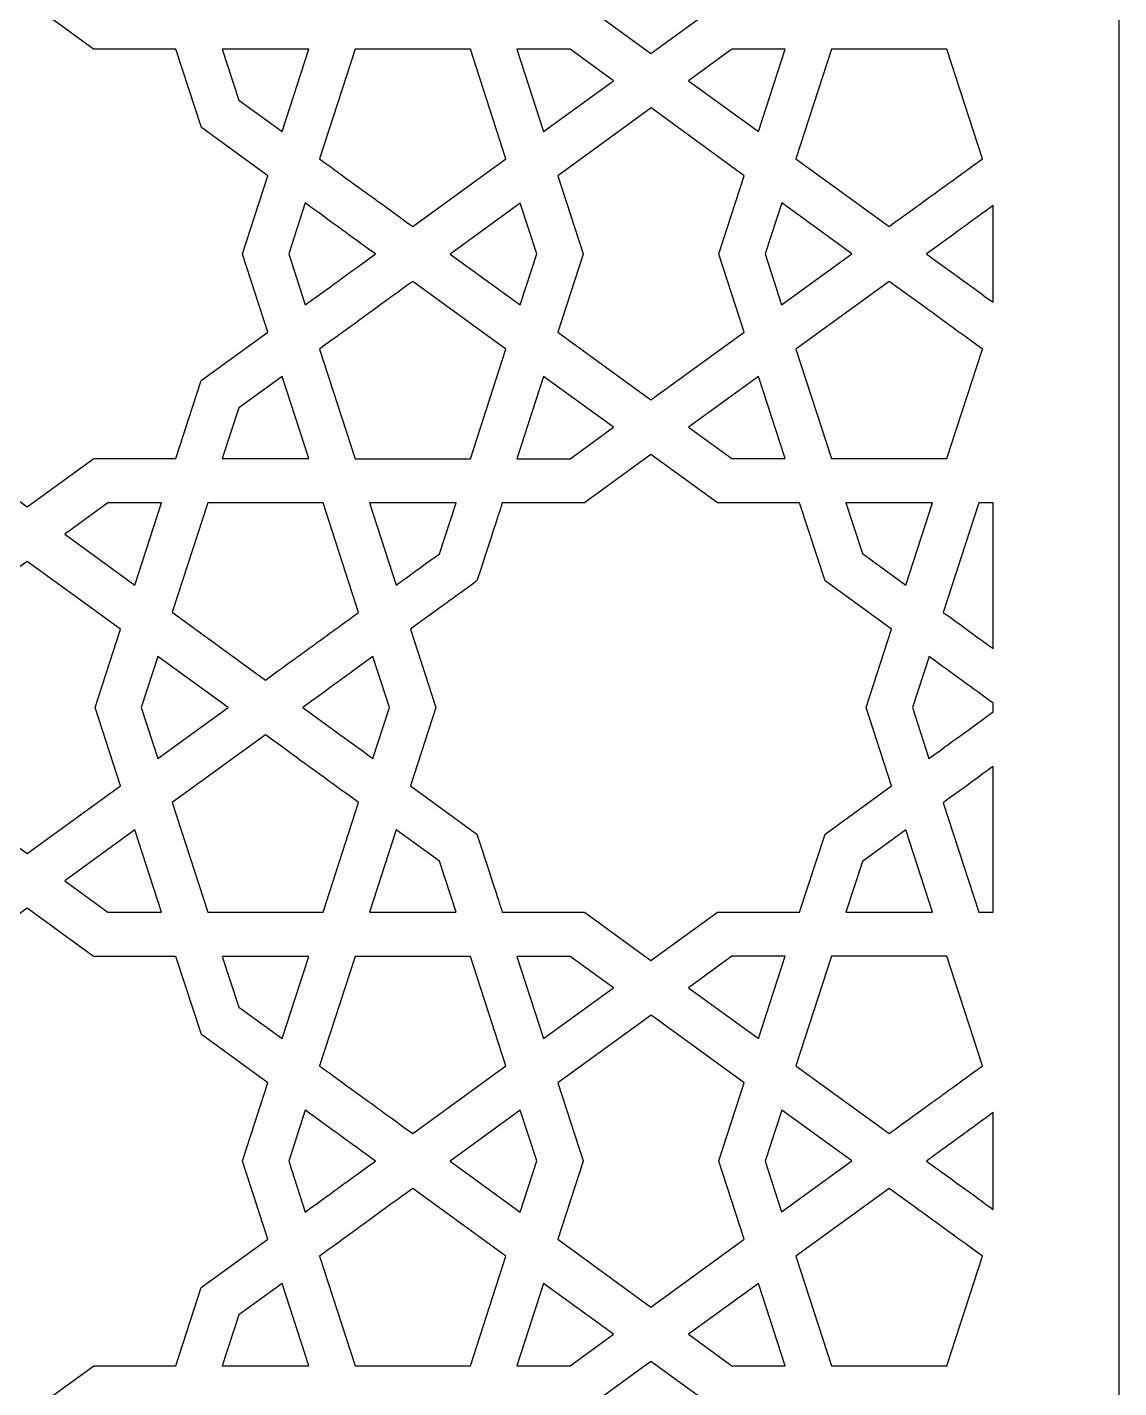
# Model space of a CAD drawing. Header units: millimetres. Extents: x -50 to 50, y -100 to 100.
# Drawn here: x 0.1 to 50.1, y -51.8 to 10.5 of the extents above; entities that cross this region are included whole.
import ezdxf

# ---------------------------------------------------------------- set-up
doc = ezdxf.new("R2010")
doc.units = ezdxf.units.MM
doc.header["$MEASUREMENT"] = 0
doc.layers.add('layer 1', color=7, linetype='Continuous')

msp = doc.modelspace()

# ---------------------------------------------------------------- linework, layer by layer
at = {"layer": 'layer 1', "color": 250}
for points, knots in [([(50.0821, 100.1536), (50.0821, 100.1536), (-49.9181, 100.1536), (-49.9181, 100.1536), (-49.9181, 100.1536), (-49.9181, 100.1536), (-49.9181, -99.8361), (-49.9181, -99.8361), (-49.9181, -99.8361), (-49.9181, -99.8361), (50.0821, -99.8361), (50.0821, -99.8361), (50.0821, -99.8361), (50.0821, -99.8361), (50.0821, 100.1536), (50.0821, 100.1536)], [0, 0, 0, 0, 0.2, 0.2, 0.2, 0.2, 0.4, 0.4, 0.4, 0.4, 0.6, 0.6, 0.6, 0.6, 1, 1, 1, 1]), ([(38.5092, 20.9077), (38.5092, 20.9077), (38.5085, 20.9049), (38.5085, 20.9049), (38.5085, 20.9049), (38.5085, 20.9049), (38.5092, 20.9021), (38.5092, 20.9021), (38.5092, 20.9021), (38.5092, 20.9021), (38.5085, 20.8993), (38.5085, 20.8993), (38.5085, 20.8993), (38.5085, 20.8993), (39.6706, 17.3214), (39.6706, 17.3214), (39.6706, 17.3214), (39.6706, 17.3214), (36.6286, 15.1105), (36.6286, 15.1105), (36.6286, 15.1105), (36.6286, 15.1105), (35.4623, 11.5355), (35.4623, 11.5355), (35.4623, 11.5355), (34.9899, 11.5355), (32.167, 11.5355), (31.6985, 11.5355), (31.6985, 11.5355), (31.6985, 11.5355), (28.6519, 9.3215), (28.6519, 9.3215), (28.6519, 9.3215), (28.6519, 9.3215), (25.6085, 11.5334), (25.6085, 11.5334), (25.6085, 11.5334), (25.1372, 11.5334), (22.316, 11.5334), (21.8447, 11.5334), (21.8447, 11.5334), (21.7075, 11.9542), (21.8853, 11.4071), (20.6837, 15.1056), (20.6837, 15.1056), (20.6837, 15.1056), (20.6763, 15.1112), (20.6763, 15.1112), (20.6763, 15.1112), (20.6763, 15.1112), (20.6756, 15.1127), (20.6756, 15.1127), (20.6756, 15.1127), (20.6756, 15.1127), (17.6343, 17.3232), (17.6343, 17.3232), (17.6343, 17.3232), (17.6343, 17.3232), (18.7988, 20.9014), (18.7988, 20.9014), (18.7988, 20.9014), (18.7988, 20.9014), (18.7971, 20.9067), (18.7971, 20.9067), (18.7971, 20.9067), (18.7971, 20.9067), (18.7988, 20.9123), (18.7988, 20.9123), (18.7988, 20.9123), (18.7988, 20.9123), (17.6354, 24.4898), (17.6354, 24.4898), (17.6354, 24.4898), (19.8148, 26.0735), (19.1424, 25.5856), (20.6823, 26.7014), (20.6823, 26.7014), (21.8489, 30.2945), (21.6521, 29.6884), (21.8437, 30.2754), (21.8437, 30.2754), (22.3157, 30.2754), (25.1386, 30.2754), (25.6071, 30.2754), (25.6071, 30.2754), (25.6071, 30.2754), (28.6533, 32.4894), (28.6533, 32.4894), (28.6533, 32.4894), (28.6533, 32.4894), (31.6971, 30.2775), (31.6971, 30.2775), (31.6971, 30.2775), (32.168, 30.2775), (34.9896, 30.2775), (35.4609, 30.2775), (35.4609, 30.2775), (35.4609, 30.2775), (36.63, 26.6982), (36.63, 26.6982), (36.63, 26.6982), (36.63, 26.6982), (39.6716, 24.4877), (39.6716, 24.4877), (39.6716, 24.4877), (39.6716, 24.4877), (38.5085, 20.9106), (38.5085, 20.9106), (38.5085, 20.9106), (38.5085, 20.9106), (38.5092, 20.9077), (38.5092, 20.9077)], [0, 0, 0, 0, 0.0344828, 0.0344828, 0.0344828, 0.0344828, 0.0689655, 0.0689655, 0.0689655, 0.0689655, 0.1034483, 0.1034483, 0.1034483, 0.1034483, 0.137931, 0.137931, 0.137931, 0.137931, 0.1724138, 0.1724138, 0.1724138, 0.1724138, 0.2068966, 0.2068966, 0.2068966, 0.2068966, 0.2413793, 0.2413793, 0.2413793, 0.2413793, 0.2758621, 0.2758621, 0.2758621, 0.2758621, 0.3103448, 0.3103448, 0.3103448, 0.3103448, 0.3448276, 0.3448276, 0.3448276, 0.3448276, 0.3793103, 0.3793103, 0.3793103, 0.3793103, 0.4137931, 0.4137931, 0.4137931, 0.4137931, 0.4482759, 0.4482759, 0.4482759, 0.4482759, 0.4827586, 0.4827586, 0.4827586, 0.4827586, 0.5172414, 0.5172414, 0.5172414, 0.5172414, 0.5517241, 0.5517241, 0.5517241, 0.5517241, 0.5862069, 0.5862069, 0.5862069, 0.5862069, 0.6206897, 0.6206897, 0.6206897, 0.6206897, 0.6551724, 0.6551724, 0.6551724, 0.6551724, 0.6896552, 0.6896552, 0.6896552, 0.6896552, 0.7241379, 0.7241379, 0.7241379, 0.7241379, 0.7586207, 0.7586207, 0.7586207, 0.7586207, 0.7931034, 0.7931034, 0.7931034, 0.7931034, 0.8275862, 0.8275862, 0.8275862, 0.8275862, 0.862069, 0.862069, 0.862069, 0.862069, 0.8965517, 0.8965517, 0.8965517, 0.8965517, 0.9310345, 0.9310345, 0.9310345, 0.9310345, 1, 1, 1, 1]), ([(3.127, -9.2297), (3.127, -9.2297), (0.0804, -11.4437), (0.0804, -11.4437), (0.0804, -11.4437), (0.0804, -11.4437), (-2.963, -9.2318), (-2.963, -9.2318), (-2.963, -9.2318), (-3.4339, -9.2318), (-6.2554, -9.2318), (-6.7268, -9.2318), (-6.7268, -9.2318), (-6.8619, -8.8177), (-6.6848, -9.3624), (-7.8874, -5.6596), (-7.8874, -5.6596), (-7.8874, -5.6596), (-7.8952, -5.654), (-7.8952, -5.654), (-7.8952, -5.654), (-7.8952, -5.654), (-7.8955, -5.6525), (-7.8955, -5.6525), (-7.8955, -5.6525), (-7.8955, -5.6525), (-10.9372, -3.4424), (-10.9372, -3.4424), (-10.9372, -3.4424), (-10.9372, -3.4424), (-9.7726, 0.1358), (-9.7726, 0.1358), (-9.7726, 0.1358), (-9.7726, 0.1358), (-9.7744, 0.1415), (-9.7744, 0.1415), (-9.7744, 0.1415), (-9.7744, 0.1415), (-9.7726, 0.1471), (-9.7726, 0.1471), (-9.7726, 0.1471), (-9.7726, 0.1471), (-10.9358, 3.7243), (-10.9358, 3.7243), (-10.9358, 3.7243), (-8.763, 5.3037), (-9.4312, 4.8186), (-7.8892, 5.9359), (-7.8892, 5.9359), (-6.7204, 9.5356), (-6.9169, 8.9302), (-6.7278, 9.5102), (-6.7278, 9.5102), (-6.2558, 9.5102), (-3.4329, 9.5102), (-2.9644, 9.5102), (-2.9644, 9.5102), (-2.9644, 9.5102), (0.0819, 11.7239), (0.0819, 11.7239), (0.0819, 11.7239), (0.0819, 11.7239), (3.1256, 9.512), (3.1256, 9.512), (3.1256, 9.512), (3.5966, 9.512), (6.4181, 9.512), (6.8894, 9.512), (6.8894, 9.512), (6.8894, 9.512), (8.0585, 5.9327), (8.0585, 5.9327), (8.0585, 5.9327), (8.0585, 5.9327), (11.1002, 3.7222), (11.1002, 3.7222), (11.1002, 3.7222), (11.1002, 3.7222), (9.9371, 0.145), (9.9371, 0.145), (9.9371, 0.145), (9.9371, 0.145), (9.9381, 0.1425), (9.9381, 0.1425), (9.9381, 0.1425), (9.9381, 0.1425), (9.9371, 0.1394), (9.9371, 0.1394), (9.9371, 0.1394), (9.9371, 0.1394), (9.9378, 0.1365), (9.9378, 0.1365), (9.9378, 0.1365), (9.9378, 0.1365), (9.9371, 0.1341), (9.9371, 0.1341), (9.9371, 0.1341), (9.9371, 0.1341), (11.0991, -3.4442), (11.0991, -3.4442), (11.0991, -3.4442), (11.0991, -3.4442), (8.0571, -5.655), (8.0571, -5.655), (8.0571, -5.655), (8.0571, -5.655), (6.8908, -9.2297), (6.8908, -9.2297), (6.8908, -9.2297), (6.4184, -9.2297), (3.5955, -9.2297), (3.127, -9.2297)], [0, 0, 0, 0, 0.0344828, 0.0344828, 0.0344828, 0.0344828, 0.0689655, 0.0689655, 0.0689655, 0.0689655, 0.1034483, 0.1034483, 0.1034483, 0.1034483, 0.137931, 0.137931, 0.137931, 0.137931, 0.1724138, 0.1724138, 0.1724138, 0.1724138, 0.2068966, 0.2068966, 0.2068966, 0.2068966, 0.2413793, 0.2413793, 0.2413793, 0.2413793, 0.2758621, 0.2758621, 0.2758621, 0.2758621, 0.3103448, 0.3103448, 0.3103448, 0.3103448, 0.3448276, 0.3448276, 0.3448276, 0.3448276, 0.3793103, 0.3793103, 0.3793103, 0.3793103, 0.4137931, 0.4137931, 0.4137931, 0.4137931, 0.4482759, 0.4482759, 0.4482759, 0.4482759, 0.4827586, 0.4827586, 0.4827586, 0.4827586, 0.5172414, 0.5172414, 0.5172414, 0.5172414, 0.5517241, 0.5517241, 0.5517241, 0.5517241, 0.5862069, 0.5862069, 0.5862069, 0.5862069, 0.6206897, 0.6206897, 0.6206897, 0.6206897, 0.6551724, 0.6551724, 0.6551724, 0.6551724, 0.6896552, 0.6896552, 0.6896552, 0.6896552, 0.7241379, 0.7241379, 0.7241379, 0.7241379, 0.7586207, 0.7586207, 0.7586207, 0.7586207, 0.7931034, 0.7931034, 0.7931034, 0.7931034, 0.8275862, 0.8275862, 0.8275862, 0.8275862, 0.862069, 0.862069, 0.862069, 0.862069, 0.8965517, 0.8965517, 0.8965517, 0.8965517, 0.9310345, 0.9310345, 0.9310345, 0.9310345, 1, 1, 1, 1]), ([(11.7563, 5.7429), (11.7563, 5.7429), (9.772, 7.185), (9.772, 7.185), (9.772, 7.185), (9.772, 7.185), (9.0121, 9.512), (9.0121, 9.512), (9.0121, 9.512), (9.0121, 9.512), (12.9805, 9.512), (12.9805, 9.512), (12.9805, 9.512), (12.9805, 9.512), (11.7563, 5.7429), (11.7563, 5.7429)], [0, 0, 0, 0, 0.2, 0.2, 0.2, 0.2, 0.4, 0.4, 0.4, 0.4, 0.6, 0.6, 0.6, 0.6, 1, 1, 1, 1]), ([(17.7433, 1.3935), (14.5468, 3.7141), (16.2338, 2.4889), (13.4726, 4.4955), (13.4726, 4.4955), (13.4726, 4.4955), (15.1021, 9.5123), (15.1021, 9.5123), (15.1021, 9.5123), (15.1021, 9.5123), (20.3824, 9.5123), (20.3824, 9.5123), (20.3824, 9.5123), (20.3824, 9.5123), (22.0116, 4.4955), (22.0116, 4.4955), (22.0116, 4.4955), (22.0116, 4.4955), (17.7433, 1.3935), (17.7433, 1.3935)], [0, 0, 0, 0, 0.1666667, 0.1666667, 0.1666667, 0.1666667, 0.3333333, 0.3333333, 0.3333333, 0.3333333, 0.5, 0.5, 0.5, 0.5, 0.6666667, 0.6666667, 0.6666667, 0.6666667, 1, 1, 1, 1]), ([(23.7278, 5.7429), (23.7278, 5.7429), (22.5037, 9.5123), (22.5037, 9.5123), (22.5037, 9.5123), (22.5037, 9.5123), (24.9534, 9.5123), (24.9534, 9.5123), (24.9534, 9.5123), (24.9534, 9.5123), (26.9339, 8.0726), (26.9339, 8.0726), (26.9339, 8.0726), (26.9339, 8.0726), (23.7278, 5.7429), (23.7278, 5.7429)], [0, 0, 0, 0, 0.2, 0.2, 0.2, 0.2, 0.4, 0.4, 0.4, 0.4, 0.6, 0.6, 0.6, 0.6, 1, 1, 1, 1]), ([(33.5792, 5.7446), (33.5792, 5.7446), (30.3735, 8.0747), (30.3735, 8.0747), (30.3735, 8.0747), (30.3735, 8.0747), (32.354, 9.5141), (32.354, 9.5141), (32.354, 9.5141), (32.6588, 9.5141), (34.4914, 9.5141), (34.8033, 9.5141), (34.8033, 9.5141), (34.8033, 9.5141), (33.5792, 5.7446), (33.5792, 5.7446)], [0, 0, 0, 0, 0.2, 0.2, 0.2, 0.2, 0.4, 0.4, 0.4, 0.4, 0.6, 0.6, 0.6, 0.6, 1, 1, 1, 1]), ([(35.2954, 4.4976), (35.2954, 4.4976), (36.9246, 9.5141), (36.9246, 9.5141), (36.9246, 9.5141), (36.9246, 9.5141), (42.2049, 9.5141), (42.2049, 9.5141), (42.2049, 9.5141), (42.2049, 9.5141), (43.8344, 4.4972), (43.8344, 4.4972), (43.8344, 4.4972), (41.3434, 2.6875), (42.5425, 3.5578), (39.5637, 1.3956), (39.5637, 1.3956), (39.5637, 1.3956), (35.2954, 4.4976), (35.2954, 4.4976)], [0, 0, 0, 0, 0.1666667, 0.1666667, 0.1666667, 0.1666667, 0.3333333, 0.3333333, 0.3333333, 0.3333333, 0.5, 0.5, 0.5, 0.5, 0.6666667, 0.6666667, 0.6666667, 0.6666667, 1, 1, 1, 1]), ([(31.7606, 0.1439), (31.7606, 0.1439), (31.7595, 0.1408), (31.7595, 0.1408), (31.7595, 0.1408), (31.7595, 0.1408), (31.7606, 0.1379), (31.7606, 0.1379), (31.7606, 0.1379), (31.7606, 0.1379), (31.7595, 0.1355), (31.7595, 0.1355), (31.7595, 0.1355), (31.7595, 0.1355), (32.9216, -3.4417), (32.9216, -3.4417), (32.9216, -3.4417), (32.9216, -3.4417), (28.6505, -6.5458), (28.6505, -6.5458), (28.6505, -6.5458), (28.6505, -6.5458), (24.3829, -3.4442), (24.3829, -3.4442), (24.3829, -3.4442), (24.3829, -3.4442), (25.5461, 0.1337), (25.5461, 0.1337), (25.5461, 0.1337), (25.5461, 0.1337), (25.5436, 0.1415), (25.5436, 0.1415), (25.5436, 0.1415), (25.5436, 0.1415), (25.5446, 0.1443), (25.5446, 0.1443), (25.5446, 0.1443), (25.5446, 0.1443), (24.384, 3.7222), (24.384, 3.7222), (24.384, 3.7222), (24.384, 3.7222), (28.6551, 6.8259), (28.6551, 6.8259), (28.6551, 6.8259), (28.6551, 6.8259), (32.9226, 3.7243), (32.9226, 3.7243), (32.9226, 3.7243), (32.9226, 3.7243), (31.7595, 0.1464), (31.7595, 0.1464), (31.7595, 0.1464), (31.7595, 0.1464), (31.7606, 0.1439), (31.7606, 0.1439)], [0, 0, 0, 0, 0.0666667, 0.0666667, 0.0666667, 0.0666667, 0.1333333, 0.1333333, 0.1333333, 0.1333333, 0.2, 0.2, 0.2, 0.2, 0.2666667, 0.2666667, 0.2666667, 0.2666667, 0.3333333, 0.3333333, 0.3333333, 0.3333333, 0.4, 0.4, 0.4, 0.4, 0.4666667, 0.4666667, 0.4666667, 0.4666667, 0.5333333, 0.5333333, 0.5333333, 0.5333333, 0.6, 0.6, 0.6, 0.6, 0.6666667, 0.6666667, 0.6666667, 0.6666667, 0.7333333, 0.7333333, 0.7333333, 0.7333333, 0.8, 0.8, 0.8, 0.8, 0.8666667, 0.8666667, 0.8666667, 0.8666667, 1, 1, 1, 1]), ([(12.8168, -2.1953), (12.8168, -2.1953), (12.0587, 0.1394), (12.0587, 0.1394), (12.0587, 0.1394), (12.0587, 0.1394), (12.8175, 2.474), (12.8175, 2.474), (12.8175, 2.474), (14.6547, 1.1388), (14.1333, 1.5173), (16.0313, 0.1397), (16.0313, 0.1397), (14.6491, -0.8636), (14.3598, -1.0738), (12.8168, -2.1953)], [0, 0, 0, 0, 0.2, 0.2, 0.2, 0.2, 0.4, 0.4, 0.4, 0.4, 0.6, 0.6, 0.6, 0.6, 1, 1, 1, 1]), ([(22.6663, 2.4737), (22.6663, 2.4737), (23.4241, 0.1411), (23.4241, 0.1411), (23.4241, 0.1411), (23.4241, 0.1411), (22.6649, -2.1957), (22.6649, -2.1957), (22.6649, -2.1957), (22.6649, -2.1957), (19.4532, 0.1387), (19.4532, 0.1387), (19.4532, 0.1387), (19.4532, 0.1387), (22.6663, 2.4737), (22.6663, 2.4737)], [0, 0, 0, 0, 0.2, 0.2, 0.2, 0.2, 0.4, 0.4, 0.4, 0.4, 0.6, 0.6, 0.6, 0.6, 1, 1, 1, 1]), ([(34.6393, -2.1936), (34.6393, -2.1936), (33.8811, 0.1408), (33.8811, 0.1408), (33.8811, 0.1408), (33.8811, 0.1408), (34.6403, 2.4762), (34.6403, 2.4762), (34.6403, 2.4762), (34.6403, 2.4762), (37.8527, 0.1415), (37.8527, 0.1415), (37.8527, 0.1415), (37.8527, 0.1415), (34.6393, -2.1936), (34.6393, -2.1936)], [0, 0, 0, 0, 0.2, 0.2, 0.2, 0.2, 0.4, 0.4, 0.4, 0.4, 0.6, 0.6, 0.6, 0.6, 1, 1, 1, 1]), ([(44.3223, -2.0733), (43.5578, -1.518), (43.7399, -1.6492), (41.2743, 0.1408), (41.2743, 0.1408), (43.6608, 1.8733), (42.5581, 1.0725), (44.3223, 2.3548), (44.3223, 2.3548), (44.3223, 2.3548), (44.3223, -2.0733), (44.3223, -2.0733)], [0, 0, 0, 0, 0.25, 0.25, 0.25, 0.25, 0.5, 0.5, 0.5, 0.5, 1, 1, 1, 1]), ([(15.1007, -9.2339), (15.1007, -9.2339), (13.4712, -4.2171), (13.4712, -4.2171), (13.4712, -4.2171), (15.917, -2.4402), (14.768, -3.2741), (17.7419, -1.1151), (17.7419, -1.1151), (17.7419, -1.1151), (22.0102, -4.2174), (22.0102, -4.2174), (22.0102, -4.2174), (22.0102, -4.2174), (20.381, -9.2339), (20.381, -9.2339), (20.381, -9.2339), (20.381, -9.2339), (15.1007, -9.2339), (15.1007, -9.2339)], [0, 0, 0, 0, 0.1666667, 0.1666667, 0.1666667, 0.1666667, 0.3333333, 0.3333333, 0.3333333, 0.3333333, 0.5, 0.5, 0.5, 0.5, 0.6666667, 0.6666667, 0.6666667, 0.6666667, 1, 1, 1, 1]), ([(36.9235, -9.2318), (36.9235, -9.2318), (35.294, -4.2153), (35.294, -4.2153), (35.294, -4.2153), (35.294, -4.2153), (39.5623, -1.1134), (39.5623, -1.1134), (39.5623, -1.1134), (42.1651, -3.0028), (41.2828, -2.3618), (43.833, -4.2153), (43.833, -4.2153), (43.833, -4.2153), (42.2035, -9.2318), (42.2035, -9.2318), (42.2035, -9.2318), (42.2035, -9.2318), (36.9235, -9.2318), (36.9235, -9.2318)], [0, 0, 0, 0, 0.1666667, 0.1666667, 0.1666667, 0.1666667, 0.3333333, 0.3333333, 0.3333333, 0.3333333, 0.5, 0.5, 0.5, 0.5, 0.6666667, 0.6666667, 0.6666667, 0.6666667, 1, 1, 1, 1]), ([(9.0128, -9.2297), (9.0128, -9.2297), (9.7709, -6.9067), (9.7709, -6.9067), (9.7709, -6.9067), (9.7709, -6.9067), (11.7553, -5.4645), (11.7553, -5.4645), (11.7553, -5.4645), (11.7553, -5.4645), (12.978, -9.2297), (12.978, -9.2297), (12.978, -9.2297), (12.978, -9.2297), (9.0128, -9.2297), (9.0128, -9.2297)], [0, 0, 0, 0, 0.2, 0.2, 0.2, 0.2, 0.4, 0.4, 0.4, 0.4, 0.6, 0.6, 0.6, 0.6, 1, 1, 1, 1]), ([(26.9325, -7.7946), (26.9325, -7.7946), (24.952, -9.2339), (24.952, -9.2339), (24.952, -9.2339), (24.952, -9.2339), (22.5023, -9.2339), (22.5023, -9.2339), (22.5023, -9.2339), (22.5023, -9.2339), (23.7264, -5.4645), (23.7264, -5.4645), (23.7264, -5.4645), (23.7264, -5.4645), (26.9325, -7.7946), (26.9325, -7.7946)], [0, 0, 0, 0, 0.2, 0.2, 0.2, 0.2, 0.4, 0.4, 0.4, 0.4, 0.6, 0.6, 0.6, 0.6, 1, 1, 1, 1]), ([(32.3526, -9.2318), (32.3526, -9.2318), (30.3721, -7.7925), (30.3721, -7.7925), (30.3721, -7.7925), (30.3721, -7.7925), (33.5777, -5.4624), (33.5777, -5.4624), (33.5777, -5.4624), (33.5777, -5.4624), (34.8019, -9.2318), (34.8019, -9.2318), (34.8019, -9.2318), (34.4904, -9.2318), (32.6588, -9.2318), (32.3526, -9.2318)], [0, 0, 0, 0, 0.2, 0.2, 0.2, 0.2, 0.4, 0.4, 0.4, 0.4, 0.6, 0.6, 0.6, 0.6, 1, 1, 1, 1]), ([(38.5092, -20.623), (38.5092, -20.623), (38.5085, -20.6258), (38.5085, -20.6258), (38.5085, -20.6258), (38.5085, -20.6258), (38.5092, -20.6287), (38.5092, -20.6287), (38.5092, -20.6287), (38.5092, -20.6287), (38.5085, -20.6311), (38.5085, -20.6311), (38.5085, -20.6311), (38.5085, -20.6311), (39.6706, -24.2094), (39.6706, -24.2094), (39.6706, -24.2094), (39.6706, -24.2094), (36.6286, -26.4202), (36.6286, -26.4202), (36.6286, -26.4202), (36.6286, -26.4202), (35.4623, -29.9949), (35.4623, -29.9949), (35.4623, -29.9949), (34.9899, -29.9949), (32.167, -29.9949), (31.6985, -29.9949), (31.6985, -29.9949), (31.6985, -29.9949), (28.6519, -32.209), (28.6519, -32.209), (28.6519, -32.209), (28.6519, -32.209), (25.6085, -29.997), (25.6085, -29.997), (25.6085, -29.997), (25.1372, -29.997), (22.316, -29.997), (21.8447, -29.997), (21.8447, -29.997), (21.7075, -29.5765), (21.8853, -30.1237), (20.6837, -26.4248), (20.6837, -26.4248), (20.6837, -26.4248), (20.6763, -26.4195), (20.6763, -26.4195), (20.6763, -26.4195), (20.6763, -26.4195), (20.6756, -26.4178), (20.6756, -26.4178), (20.6756, -26.4178), (20.6756, -26.4178), (17.6343, -24.2076), (17.6343, -24.2076), (17.6343, -24.2076), (17.6343, -24.2076), (18.7988, -20.6294), (18.7988, -20.6294), (18.7988, -20.6294), (18.7988, -20.6294), (18.7971, -20.6237), (18.7971, -20.6237), (18.7971, -20.6237), (18.7971, -20.6237), (18.7988, -20.6184), (18.7988, -20.6184), (18.7988, -20.6184), (18.7988, -20.6184), (17.6354, -17.0409), (17.6354, -17.0409), (17.6354, -17.0409), (19.8148, -15.4569), (19.1424, -15.9452), (20.6823, -14.8294), (20.6823, -14.8294), (21.8489, -11.236), (21.6521, -11.8424), (21.8437, -11.2554), (21.8437, -11.2554), (22.3157, -11.2554), (25.1386, -11.2554), (25.6071, -11.2554), (25.6071, -11.2554), (25.6071, -11.2554), (28.6533, -9.0413), (28.6533, -9.0413), (28.6533, -9.0413), (28.6533, -9.0413), (31.6971, -11.2532), (31.6971, -11.2532), (31.6971, -11.2532), (32.168, -11.2532), (34.9896, -11.2532), (35.4609, -11.2532), (35.4609, -11.2532), (35.4609, -11.2532), (36.63, -14.8325), (36.63, -14.8325), (36.63, -14.8325), (36.63, -14.8325), (39.6716, -17.043), (39.6716, -17.043), (39.6716, -17.043), (39.6716, -17.043), (38.5085, -20.6202), (38.5085, -20.6202), (38.5085, -20.6202), (38.5085, -20.6202), (38.5092, -20.623), (38.5092, -20.623)], [0, 0, 0, 0, 0.0344828, 0.0344828, 0.0344828, 0.0344828, 0.0689655, 0.0689655, 0.0689655, 0.0689655, 0.1034483, 0.1034483, 0.1034483, 0.1034483, 0.137931, 0.137931, 0.137931, 0.137931, 0.1724138, 0.1724138, 0.1724138, 0.1724138, 0.2068966, 0.2068966, 0.2068966, 0.2068966, 0.2413793, 0.2413793, 0.2413793, 0.2413793, 0.2758621, 0.2758621, 0.2758621, 0.2758621, 0.3103448, 0.3103448, 0.3103448, 0.3103448, 0.3448276, 0.3448276, 0.3448276, 0.3448276, 0.3793103, 0.3793103, 0.3793103, 0.3793103, 0.4137931, 0.4137931, 0.4137931, 0.4137931, 0.4482759, 0.4482759, 0.4482759, 0.4482759, 0.4827586, 0.4827586, 0.4827586, 0.4827586, 0.5172414, 0.5172414, 0.5172414, 0.5172414, 0.5517241, 0.5517241, 0.5517241, 0.5517241, 0.5862069, 0.5862069, 0.5862069, 0.5862069, 0.6206897, 0.6206897, 0.6206897, 0.6206897, 0.6551724, 0.6551724, 0.6551724, 0.6551724, 0.6896552, 0.6896552, 0.6896552, 0.6896552, 0.7241379, 0.7241379, 0.7241379, 0.7241379, 0.7586207, 0.7586207, 0.7586207, 0.7586207, 0.7931034, 0.7931034, 0.7931034, 0.7931034, 0.8275862, 0.8275862, 0.8275862, 0.8275862, 0.862069, 0.862069, 0.862069, 0.862069, 0.8965517, 0.8965517, 0.8965517, 0.8965517, 0.9310345, 0.9310345, 0.9310345, 0.9310345, 1, 1, 1, 1]), ([(6.2318, -11.2511), (6.2318, -11.2511), (5.0077, -15.0206), (5.0077, -15.0206), (5.0077, -15.0206), (5.0077, -15.0206), (1.802, -12.6905), (1.802, -12.6905), (1.802, -12.6905), (1.802, -12.6905), (3.7825, -11.2511), (3.7825, -11.2511), (3.7825, -11.2511), (4.0873, -11.2511), (5.92, -11.2511), (6.2318, -11.2511)], [0, 0, 0, 0, 0.2, 0.2, 0.2, 0.2, 0.4, 0.4, 0.4, 0.4, 0.6, 0.6, 0.6, 0.6, 1, 1, 1, 1]), ([(10.9922, -19.37), (10.9922, -19.37), (6.724, -16.2676), (6.724, -16.2676), (6.724, -16.2676), (6.724, -16.2676), (8.3531, -11.2511), (8.3531, -11.2511), (8.3531, -11.2511), (8.3531, -11.2511), (13.6335, -11.2511), (13.6335, -11.2511), (13.6335, -11.2511), (13.6335, -11.2511), (15.2629, -16.268), (15.2629, -16.268), (15.2629, -16.268), (12.772, -18.0777), (13.9711, -17.2074), (10.9922, -19.37)], [0, 0, 0, 0, 0.1666667, 0.1666667, 0.1666667, 0.1666667, 0.3333333, 0.3333333, 0.3333333, 0.3333333, 0.5, 0.5, 0.5, 0.5, 0.6666667, 0.6666667, 0.6666667, 0.6666667, 1, 1, 1, 1]), ([(15.7565, -11.2554), (15.7565, -11.2554), (19.7231, -11.2554), (19.7231, -11.2554), (19.7231, -11.2554), (19.7231, -11.2554), (18.9636, -13.5837), (18.9636, -13.5837), (18.9636, -13.5837), (18.2234, -14.1217), (18.65, -13.8123), (16.9799, -15.0223), (16.9799, -15.0223), (16.9799, -15.0223), (15.7565, -11.2554), (15.7565, -11.2554)], [0, 0, 0, 0, 0.2, 0.2, 0.2, 0.2, 0.4, 0.4, 0.4, 0.4, 0.6, 0.6, 0.6, 0.6, 1, 1, 1, 1]), ([(38.3434, -13.5802), (38.3434, -13.5802), (37.5835, -11.2532), (37.5835, -11.2532), (37.5835, -11.2532), (37.5835, -11.2532), (41.5519, -11.2532), (41.5519, -11.2532), (41.5519, -11.2532), (41.5519, -11.2532), (40.3278, -15.0227), (40.3278, -15.0227), (40.3278, -15.0227), (40.3278, -15.0227), (38.3434, -13.5802), (38.3434, -13.5802)], [0, 0, 0, 0, 0.2, 0.2, 0.2, 0.2, 0.4, 0.4, 0.4, 0.4, 0.6, 0.6, 0.6, 0.6, 1, 1, 1, 1]), ([(44.3223, -17.9253), (43.7579, -17.5154), (43.8065, -17.5503), (42.0441, -16.2697), (42.0441, -16.2697), (42.0441, -16.2697), (43.6735, -11.2532), (43.6735, -11.2532), (43.6735, -11.2532), (43.6735, -11.2532), (44.3223, -11.2532), (44.3223, -11.2532), (44.3223, -11.2532), (44.3223, -11.2532), (44.3223, -17.9253), (44.3223, -17.9253)], [0, 0, 0, 0, 0.2, 0.2, 0.2, 0.2, 0.4, 0.4, 0.4, 0.4, 0.6, 0.6, 0.6, 0.6, 1, 1, 1, 1]), ([(-4.1885, -24.2094), (-4.1885, -24.2094), (-3.0254, -20.6315), (-3.0254, -20.6315), (-3.0254, -20.6315), (-3.0254, -20.6315), (-3.0279, -20.6241), (-3.0279, -20.6241), (-3.0279, -20.6241), (-3.0279, -20.6241), (-3.0268, -20.6213), (-3.0268, -20.6213), (-3.0268, -20.6213), (-3.0268, -20.6213), (-4.1875, -17.0434), (-4.1875, -17.0434), (-4.1875, -17.0434), (-4.1875, -17.0434), (0.0836, -13.9393), (0.0836, -13.9393), (0.0836, -13.9393), (0.0836, -13.9393), (4.3515, -17.0409), (4.3515, -17.0409), (4.3515, -17.0409), (4.3515, -17.0409), (3.1884, -20.6188), (3.1884, -20.6188), (3.1884, -20.6188), (3.1884, -20.6188), (3.1891, -20.6216), (3.1891, -20.6216), (3.1891, -20.6216), (3.1891, -20.6216), (3.1881, -20.6244), (3.1881, -20.6244), (3.1881, -20.6244), (3.1881, -20.6244), (3.1891, -20.6273), (3.1891, -20.6273), (3.1891, -20.6273), (3.1891, -20.6273), (3.1884, -20.6297), (3.1884, -20.6297), (3.1884, -20.6297), (3.1884, -20.6297), (4.3501, -24.2072), (4.3501, -24.2072), (4.3501, -24.2072), (4.3501, -24.2072), (0.0794, -27.311), (0.0794, -27.311), (0.0794, -27.311), (0.0794, -27.311), (-4.1885, -24.2094), (-4.1885, -24.2094)], [0, 0, 0, 0, 0.0666667, 0.0666667, 0.0666667, 0.0666667, 0.1333333, 0.1333333, 0.1333333, 0.1333333, 0.2, 0.2, 0.2, 0.2, 0.2666667, 0.2666667, 0.2666667, 0.2666667, 0.3333333, 0.3333333, 0.3333333, 0.3333333, 0.4, 0.4, 0.4, 0.4, 0.4666667, 0.4666667, 0.4666667, 0.4666667, 0.5333333, 0.5333333, 0.5333333, 0.5333333, 0.6, 0.6, 0.6, 0.6, 0.6666667, 0.6666667, 0.6666667, 0.6666667, 0.7333333, 0.7333333, 0.7333333, 0.7333333, 0.8, 0.8, 0.8, 0.8, 0.8666667, 0.8666667, 0.8666667, 0.8666667, 1, 1, 1, 1]), ([(6.0678, -22.9588), (6.0678, -22.9588), (5.3097, -20.6244), (5.3097, -20.6244), (5.3097, -20.6244), (5.3097, -20.6244), (6.0688, -18.289), (6.0688, -18.289), (6.0688, -18.289), (6.0688, -18.289), (9.2812, -20.6237), (9.2812, -20.6237), (9.2812, -20.6237), (9.2812, -20.6237), (6.0678, -22.9588), (6.0678, -22.9588)], [0, 0, 0, 0, 0.2, 0.2, 0.2, 0.2, 0.4, 0.4, 0.4, 0.4, 0.6, 0.6, 0.6, 0.6, 1, 1, 1, 1]), ([(15.918, -18.289), (15.918, -18.289), (16.6769, -20.6237), (16.6769, -20.6237), (16.6769, -20.6237), (16.6769, -20.6237), (15.917, -22.9591), (15.917, -22.9591), (15.917, -22.9591), (14.9507, -22.2574), (15.3324, -22.5337), (12.7028, -20.6248), (12.7028, -20.6248), (15.1613, -18.8397), (13.9164, -19.7439), (15.918, -18.289)], [0, 0, 0, 0, 0.2, 0.2, 0.2, 0.2, 0.4, 0.4, 0.4, 0.4, 0.6, 0.6, 0.6, 0.6, 1, 1, 1, 1]), ([(44.3223, -20.8294), (43.174, -21.663), (42.8205, -21.9195), (41.3882, -22.9609), (41.3882, -22.9609), (41.3882, -22.9609), (40.6298, -20.6258), (40.6298, -20.6258), (40.6298, -20.6258), (40.6298, -20.6258), (41.389, -18.2915), (41.389, -18.2915), (41.389, -18.2915), (43.1289, -19.5559), (42.7546, -19.2842), (44.3223, -20.4219), (44.3223, -20.4219), (44.3223, -20.4219), (44.3223, -20.8294), (44.3223, -20.8294)], [0, 0, 0, 0, 0.1666667, 0.1666667, 0.1666667, 0.1666667, 0.3333333, 0.3333333, 0.3333333, 0.3333333, 0.5, 0.5, 0.5, 0.5, 0.6666667, 0.6666667, 0.6666667, 0.6666667, 1, 1, 1, 1]), ([(10.9908, -21.8786), (13.5939, -23.768), (12.7113, -23.1274), (15.2615, -24.9805), (15.2615, -24.9805), (15.2615, -24.9805), (13.632, -29.997), (13.632, -29.997), (13.632, -29.997), (13.632, -29.997), (8.352, -29.997), (8.352, -29.997), (8.352, -29.997), (8.352, -29.997), (6.7225, -24.9805), (6.7225, -24.9805), (6.7225, -24.9805), (6.7225, -24.9805), (10.9908, -21.8786), (10.9908, -21.8786)], [0, 0, 0, 0, 0.1666667, 0.1666667, 0.1666667, 0.1666667, 0.3333333, 0.3333333, 0.3333333, 0.3333333, 0.5, 0.5, 0.5, 0.5, 0.6666667, 0.6666667, 0.6666667, 0.6666667, 1, 1, 1, 1]), ([(44.3223, -29.9992), (44.3223, -29.9992), (43.6721, -29.9992), (43.6721, -29.9992), (43.6721, -29.9992), (43.6721, -29.9992), (42.0427, -24.9827), (42.0427, -24.9827), (42.0427, -24.9827), (43.5892, -23.8587), (43.6993, -23.7786), (44.3223, -23.326), (44.3223, -23.326), (44.3223, -23.326), (44.3223, -29.9992), (44.3223, -29.9992)], [0, 0, 0, 0, 0.2, 0.2, 0.2, 0.2, 0.4, 0.4, 0.4, 0.4, 0.6, 0.6, 0.6, 0.6, 1, 1, 1, 1]), ([(5.0063, -26.228), (5.0063, -26.228), (6.2304, -29.997), (6.2304, -29.997), (6.2304, -29.997), (5.9189, -29.997), (4.0873, -29.997), (3.7811, -29.997), (3.7811, -29.997), (3.7811, -29.997), (1.8006, -28.5577), (1.8006, -28.5577), (1.8006, -28.5577), (1.8006, -28.5577), (5.0063, -26.228), (5.0063, -26.228)], [0, 0, 0, 0, 0.2, 0.2, 0.2, 0.2, 0.4, 0.4, 0.4, 0.4, 0.6, 0.6, 0.6, 0.6, 1, 1, 1, 1]), ([(15.7537, -29.997), (15.7537, -29.997), (16.9781, -26.2265), (16.9781, -26.2265), (16.9781, -26.2265), (16.9781, -26.2265), (18.9629, -27.6666), (18.9629, -27.6666), (18.9629, -27.6666), (18.9629, -27.6666), (19.7238, -29.997), (19.7238, -29.997), (19.7238, -29.997), (19.7238, -29.997), (15.7537, -29.997), (15.7537, -29.997)], [0, 0, 0, 0, 0.2, 0.2, 0.2, 0.2, 0.4, 0.4, 0.4, 0.4, 0.6, 0.6, 0.6, 0.6, 1, 1, 1, 1]), ([(37.5842, -29.9949), (37.5842, -29.9949), (38.342, -27.6722), (38.342, -27.6722), (38.342, -27.6722), (38.342, -27.6722), (40.3264, -26.2301), (40.3264, -26.2301), (40.3264, -26.2301), (40.3264, -26.2301), (41.5495, -29.9949), (41.5495, -29.9949), (41.5495, -29.9949), (41.5495, -29.9949), (37.5842, -29.9949), (37.5842, -29.9949)], [0, 0, 0, 0, 0.2, 0.2, 0.2, 0.2, 0.4, 0.4, 0.4, 0.4, 0.6, 0.6, 0.6, 0.6, 1, 1, 1, 1]), ([(3.127, -50.7605), (3.127, -50.7605), (0.0804, -52.9745), (0.0804, -52.9745), (0.0804, -52.9745), (0.0804, -52.9745), (-2.963, -50.7626), (-2.963, -50.7626), (-2.963, -50.7626), (-3.4339, -50.7626), (-6.2554, -50.7626), (-6.7268, -50.7626), (-6.7268, -50.7626), (-6.8626, -50.3463), (-6.6851, -50.8924), (-7.8874, -47.1904), (-7.8874, -47.1904), (-7.8874, -47.1904), (-7.8952, -47.1847), (-7.8952, -47.1847), (-7.8952, -47.1847), (-7.8952, -47.1847), (-7.8955, -47.1833), (-7.8955, -47.1833), (-7.8955, -47.1833), (-7.8955, -47.1833), (-10.9372, -44.9728), (-10.9372, -44.9728), (-10.9372, -44.9728), (-10.9372, -44.9728), (-9.7726, -41.3946), (-9.7726, -41.3946), (-9.7726, -41.3946), (-9.7726, -41.3946), (-9.7744, -41.3893), (-9.7744, -41.3893), (-9.7744, -41.3893), (-9.7744, -41.3893), (-9.7726, -41.3836), (-9.7726, -41.3836), (-9.7726, -41.3836), (-9.7726, -41.3836), (-10.9358, -37.8061), (-10.9358, -37.8061), (-10.9358, -37.8061), (-8.763, -36.2271), (-9.4312, -36.7118), (-7.8892, -35.5946), (-7.8892, -35.5946), (-6.7204, -31.9952), (-6.9169, -32.6005), (-6.7278, -32.0206), (-6.7278, -32.0206), (-6.2558, -32.0206), (-3.4329, -32.0206), (-2.9644, -32.0206), (-2.9644, -32.0206), (-2.9644, -32.0206), (0.0819, -29.8065), (0.0819, -29.8065), (0.0819, -29.8065), (0.0819, -29.8065), (3.1256, -32.0185), (3.1256, -32.0185), (3.1256, -32.0185), (3.5966, -32.0185), (6.4181, -32.0185), (6.8894, -32.0185), (6.8894, -32.0185), (6.8894, -32.0185), (8.0585, -35.5977), (8.0585, -35.5977), (8.0585, -35.5977), (8.0585, -35.5977), (11.1002, -37.8082), (11.1002, -37.8082), (11.1002, -37.8082), (11.1002, -37.8082), (9.9371, -41.3854), (9.9371, -41.3854), (9.9371, -41.3854), (9.9371, -41.3854), (9.9381, -41.3882), (9.9381, -41.3882), (9.9381, -41.3882), (9.9381, -41.3882), (9.9371, -41.3911), (9.9371, -41.3911), (9.9371, -41.3911), (9.9371, -41.3911), (9.9378, -41.3939), (9.9378, -41.3939), (9.9378, -41.3939), (9.9378, -41.3939), (9.9371, -41.3963), (9.9371, -41.3963), (9.9371, -41.3963), (9.9371, -41.3963), (11.0991, -44.9746), (11.0991, -44.9746), (11.0991, -44.9746), (11.0991, -44.9746), (8.0571, -47.1854), (8.0571, -47.1854), (8.0571, -47.1854), (8.0571, -47.1854), (6.8908, -50.7605), (6.8908, -50.7605), (6.8908, -50.7605), (6.4184, -50.7605), (3.5955, -50.7605), (3.127, -50.7605)], [0, 0, 0, 0, 0.0344828, 0.0344828, 0.0344828, 0.0344828, 0.0689655, 0.0689655, 0.0689655, 0.0689655, 0.1034483, 0.1034483, 0.1034483, 0.1034483, 0.137931, 0.137931, 0.137931, 0.137931, 0.1724138, 0.1724138, 0.1724138, 0.1724138, 0.2068966, 0.2068966, 0.2068966, 0.2068966, 0.2413793, 0.2413793, 0.2413793, 0.2413793, 0.2758621, 0.2758621, 0.2758621, 0.2758621, 0.3103448, 0.3103448, 0.3103448, 0.3103448, 0.3448276, 0.3448276, 0.3448276, 0.3448276, 0.3793103, 0.3793103, 0.3793103, 0.3793103, 0.4137931, 0.4137931, 0.4137931, 0.4137931, 0.4482759, 0.4482759, 0.4482759, 0.4482759, 0.4827586, 0.4827586, 0.4827586, 0.4827586, 0.5172414, 0.5172414, 0.5172414, 0.5172414, 0.5517241, 0.5517241, 0.5517241, 0.5517241, 0.5862069, 0.5862069, 0.5862069, 0.5862069, 0.6206897, 0.6206897, 0.6206897, 0.6206897, 0.6551724, 0.6551724, 0.6551724, 0.6551724, 0.6896552, 0.6896552, 0.6896552, 0.6896552, 0.7241379, 0.7241379, 0.7241379, 0.7241379, 0.7586207, 0.7586207, 0.7586207, 0.7586207, 0.7931034, 0.7931034, 0.7931034, 0.7931034, 0.8275862, 0.8275862, 0.8275862, 0.8275862, 0.862069, 0.862069, 0.862069, 0.862069, 0.8965517, 0.8965517, 0.8965517, 0.8965517, 0.9310345, 0.9310345, 0.9310345, 0.9310345, 1, 1, 1, 1]), ([(12.9805, -32.0185), (12.9805, -32.0185), (11.7563, -35.7879), (11.7563, -35.7879), (11.7563, -35.7879), (11.7563, -35.7879), (9.772, -34.3454), (9.772, -34.3454), (9.772, -34.3454), (9.772, -34.3454), (9.0121, -32.0185), (9.0121, -32.0185), (9.0121, -32.0185), (9.0121, -32.0185), (12.9805, -32.0185), (12.9805, -32.0185)], [0, 0, 0, 0, 0.2, 0.2, 0.2, 0.2, 0.4, 0.4, 0.4, 0.4, 0.6, 0.6, 0.6, 0.6, 1, 1, 1, 1]), ([(17.7433, -40.1373), (14.5468, -37.8167), (16.2338, -39.0416), (13.4726, -37.0353), (13.4726, -37.0353), (13.4726, -37.0353), (15.1021, -32.0185), (15.1021, -32.0185), (15.1021, -32.0185), (15.1021, -32.0185), (20.3824, -32.0185), (20.3824, -32.0185), (20.3824, -32.0185), (20.3824, -32.0185), (22.0116, -37.035), (22.0116, -37.035), (22.0116, -37.035), (22.0116, -37.035), (17.7433, -40.1373), (17.7433, -40.1373)], [0, 0, 0, 0, 0.1666667, 0.1666667, 0.1666667, 0.1666667, 0.3333333, 0.3333333, 0.3333333, 0.3333333, 0.5, 0.5, 0.5, 0.5, 0.6666667, 0.6666667, 0.6666667, 0.6666667, 1, 1, 1, 1]), ([(23.7278, -35.7879), (23.7278, -35.7879), (22.5037, -32.0185), (22.5037, -32.0185), (22.5037, -32.0185), (22.5037, -32.0185), (24.9534, -32.0185), (24.9534, -32.0185), (24.9534, -32.0185), (24.9534, -32.0185), (26.9339, -33.4578), (26.9339, -33.4578), (26.9339, -33.4578), (26.9339, -33.4578), (23.7278, -35.7879), (23.7278, -35.7879)], [0, 0, 0, 0, 0.2, 0.2, 0.2, 0.2, 0.4, 0.4, 0.4, 0.4, 0.6, 0.6, 0.6, 0.6, 1, 1, 1, 1]), ([(33.5792, -35.7858), (33.5792, -35.7858), (30.3735, -33.4557), (30.3735, -33.4557), (30.3735, -33.4557), (30.3735, -33.4557), (32.354, -32.0163), (32.354, -32.0163), (32.354, -32.0163), (32.6588, -32.0163), (34.4914, -32.0163), (34.8033, -32.0163), (34.8033, -32.0163), (34.8033, -32.0163), (33.5792, -35.7858), (33.5792, -35.7858)], [0, 0, 0, 0, 0.2, 0.2, 0.2, 0.2, 0.4, 0.4, 0.4, 0.4, 0.6, 0.6, 0.6, 0.6, 1, 1, 1, 1]), ([(35.2954, -37.0328), (35.2954, -37.0328), (36.9246, -32.0163), (36.9246, -32.0163), (36.9246, -32.0163), (36.9246, -32.0163), (42.2049, -32.0163), (42.2049, -32.0163), (42.2049, -32.0163), (42.2049, -32.0163), (43.8344, -37.0332), (43.8344, -37.0332), (43.8344, -37.0332), (41.3434, -38.8433), (42.5425, -37.9726), (39.5637, -40.1352), (39.5637, -40.1352), (39.5637, -40.1352), (35.2954, -37.0328), (35.2954, -37.0328)], [0, 0, 0, 0, 0.1666667, 0.1666667, 0.1666667, 0.1666667, 0.3333333, 0.3333333, 0.3333333, 0.3333333, 0.5, 0.5, 0.5, 0.5, 0.6666667, 0.6666667, 0.6666667, 0.6666667, 1, 1, 1, 1]), ([(31.7606, -41.3868), (31.7606, -41.3868), (31.7595, -41.3896), (31.7595, -41.3896), (31.7595, -41.3896), (31.7595, -41.3896), (31.7606, -41.3925), (31.7606, -41.3925), (31.7606, -41.3925), (31.7606, -41.3925), (31.7595, -41.3953), (31.7595, -41.3953), (31.7595, -41.3953), (31.7595, -41.3953), (32.9216, -44.9725), (32.9216, -44.9725), (32.9216, -44.9725), (32.9216, -44.9725), (28.6505, -48.0762), (28.6505, -48.0762), (28.6505, -48.0762), (28.6505, -48.0762), (24.3829, -44.9749), (24.3829, -44.9749), (24.3829, -44.9749), (24.3829, -44.9749), (25.5461, -41.3967), (25.5461, -41.3967), (25.5461, -41.3967), (25.5461, -41.3967), (25.5436, -41.3893), (25.5436, -41.3893), (25.5436, -41.3893), (25.5436, -41.3893), (25.5446, -41.3865), (25.5446, -41.3865), (25.5446, -41.3865), (25.5446, -41.3865), (24.384, -37.8086), (24.384, -37.8086), (24.384, -37.8086), (24.384, -37.8086), (28.6551, -34.7049), (28.6551, -34.7049), (28.6551, -34.7049), (28.6551, -34.7049), (32.9226, -37.8061), (32.9226, -37.8061), (32.9226, -37.8061), (32.9226, -37.8061), (31.7595, -41.384), (31.7595, -41.384), (31.7595, -41.384), (31.7595, -41.384), (31.7606, -41.3868), (31.7606, -41.3868)], [0, 0, 0, 0, 0.0666667, 0.0666667, 0.0666667, 0.0666667, 0.1333333, 0.1333333, 0.1333333, 0.1333333, 0.2, 0.2, 0.2, 0.2, 0.2666667, 0.2666667, 0.2666667, 0.2666667, 0.3333333, 0.3333333, 0.3333333, 0.3333333, 0.4, 0.4, 0.4, 0.4, 0.4666667, 0.4666667, 0.4666667, 0.4666667, 0.5333333, 0.5333333, 0.5333333, 0.5333333, 0.6, 0.6, 0.6, 0.6, 0.6666667, 0.6666667, 0.6666667, 0.6666667, 0.7333333, 0.7333333, 0.7333333, 0.7333333, 0.8, 0.8, 0.8, 0.8, 0.8666667, 0.8666667, 0.8666667, 0.8666667, 1, 1, 1, 1]), ([(12.8168, -43.7261), (12.8168, -43.7261), (12.0587, -41.3914), (12.0587, -41.3914), (12.0587, -41.3914), (12.0587, -41.3914), (12.8175, -39.0567), (12.8175, -39.0567), (12.8175, -39.0567), (14.6547, -40.3916), (14.1333, -40.0131), (16.0313, -41.3911), (16.0313, -41.3911), (14.6491, -42.3944), (14.3598, -42.6043), (12.8168, -43.7261)], [0, 0, 0, 0, 0.2, 0.2, 0.2, 0.2, 0.4, 0.4, 0.4, 0.4, 0.6, 0.6, 0.6, 0.6, 1, 1, 1, 1]), ([(22.6663, -39.0567), (22.6663, -39.0567), (23.4241, -41.3893), (23.4241, -41.3893), (23.4241, -41.3893), (23.4241, -41.3893), (22.6649, -43.7264), (22.6649, -43.7264), (22.6649, -43.7264), (22.6649, -43.7264), (19.4532, -41.3921), (19.4532, -41.3921), (19.4532, -41.3921), (19.4532, -41.3921), (22.6663, -39.0567), (22.6663, -39.0567)], [0, 0, 0, 0, 0.2, 0.2, 0.2, 0.2, 0.4, 0.4, 0.4, 0.4, 0.6, 0.6, 0.6, 0.6, 1, 1, 1, 1]), ([(34.6393, -43.724), (34.6393, -43.724), (33.8811, -41.39), (33.8811, -41.39), (33.8811, -41.39), (33.8811, -41.39), (34.6403, -39.0546), (34.6403, -39.0546), (34.6403, -39.0546), (34.6403, -39.0546), (37.8527, -41.3889), (37.8527, -41.3889), (37.8527, -41.3889), (37.8527, -41.3889), (34.6393, -43.724), (34.6393, -43.724)], [0, 0, 0, 0, 0.2, 0.2, 0.2, 0.2, 0.4, 0.4, 0.4, 0.4, 0.6, 0.6, 0.6, 0.6, 1, 1, 1, 1]), ([(44.3223, -43.604), (43.5578, -43.0484), (43.7399, -43.18), (41.2743, -41.39), (41.2743, -41.39), (43.6608, -39.6575), (42.5581, -40.4583), (44.3223, -39.176), (44.3223, -39.176), (44.3223, -39.176), (44.3223, -43.604), (44.3223, -43.604)], [0, 0, 0, 0, 0.25, 0.25, 0.25, 0.25, 0.5, 0.5, 0.5, 0.5, 1, 1, 1, 1]), ([(15.1007, -50.7647), (15.1007, -50.7647), (13.4712, -45.7479), (13.4712, -45.7479), (13.4712, -45.7479), (15.917, -43.9709), (14.768, -44.8045), (17.7419, -42.6459), (17.7419, -42.6459), (17.7419, -42.6459), (22.0102, -45.7479), (22.0102, -45.7479), (22.0102, -45.7479), (22.0102, -45.7479), (20.381, -50.7647), (20.381, -50.7647), (20.381, -50.7647), (20.381, -50.7647), (15.1007, -50.7647), (15.1007, -50.7647)], [0, 0, 0, 0, 0.1666667, 0.1666667, 0.1666667, 0.1666667, 0.3333333, 0.3333333, 0.3333333, 0.3333333, 0.5, 0.5, 0.5, 0.5, 0.6666667, 0.6666667, 0.6666667, 0.6666667, 1, 1, 1, 1]), ([(36.9235, -50.7626), (36.9235, -50.7626), (35.294, -45.7457), (35.294, -45.7457), (35.294, -45.7457), (35.294, -45.7457), (39.5623, -42.6438), (39.5623, -42.6438), (39.5623, -42.6438), (42.1651, -44.5332), (41.2828, -43.8926), (43.833, -45.7457), (43.833, -45.7457), (43.833, -45.7457), (42.2035, -50.7626), (42.2035, -50.7626), (42.2035, -50.7626), (42.2035, -50.7626), (36.9235, -50.7626), (36.9235, -50.7626)], [0, 0, 0, 0, 0.1666667, 0.1666667, 0.1666667, 0.1666667, 0.3333333, 0.3333333, 0.3333333, 0.3333333, 0.5, 0.5, 0.5, 0.5, 0.6666667, 0.6666667, 0.6666667, 0.6666667, 1, 1, 1, 1]), ([(12.978, -50.7605), (12.978, -50.7605), (9.0128, -50.7605), (9.0128, -50.7605), (9.0128, -50.7605), (9.0128, -50.7605), (9.7709, -48.4374), (9.7709, -48.4374), (9.7709, -48.4374), (9.7709, -48.4374), (11.7553, -46.9953), (11.7553, -46.9953), (11.7553, -46.9953), (11.7553, -46.9953), (12.978, -50.7605), (12.978, -50.7605)], [0, 0, 0, 0, 0.2, 0.2, 0.2, 0.2, 0.4, 0.4, 0.4, 0.4, 0.6, 0.6, 0.6, 0.6, 1, 1, 1, 1]), ([(26.9325, -49.325), (26.9325, -49.325), (24.952, -50.7647), (24.952, -50.7647), (24.952, -50.7647), (24.952, -50.7647), (22.5023, -50.7647), (22.5023, -50.7647), (22.5023, -50.7647), (22.5023, -50.7647), (23.7264, -46.9953), (23.7264, -46.9953), (23.7264, -46.9953), (23.7264, -46.9953), (26.9325, -49.325), (26.9325, -49.325)], [0, 0, 0, 0, 0.2, 0.2, 0.2, 0.2, 0.4, 0.4, 0.4, 0.4, 0.6, 0.6, 0.6, 0.6, 1, 1, 1, 1]), ([(32.3526, -50.7626), (32.3526, -50.7626), (30.3721, -49.3229), (30.3721, -49.3229), (30.3721, -49.3229), (30.3721, -49.3229), (33.5777, -46.9932), (33.5777, -46.9932), (33.5777, -46.9932), (33.5777, -46.9932), (34.8019, -50.7626), (34.8019, -50.7626), (34.8019, -50.7626), (34.4904, -50.7626), (32.6588, -50.7626), (32.3526, -50.7626)], [0, 0, 0, 0, 0.2, 0.2, 0.2, 0.2, 0.4, 0.4, 0.4, 0.4, 0.6, 0.6, 0.6, 0.6, 1, 1, 1, 1]), ([(38.5092, -62.1534), (38.5092, -62.1534), (38.5085, -62.1563), (38.5085, -62.1563), (38.5085, -62.1563), (38.5085, -62.1563), (38.5092, -62.1591), (38.5092, -62.1591), (38.5092, -62.1591), (38.5092, -62.1591), (38.5085, -62.1619), (38.5085, -62.1619), (38.5085, -62.1619), (38.5085, -62.1619), (39.6706, -65.7401), (39.6706, -65.7401), (39.6706, -65.7401), (39.6706, -65.7401), (36.6286, -67.9506), (36.6286, -67.9506), (36.6286, -67.9506), (36.6286, -67.9506), (35.4623, -71.5257), (35.4623, -71.5257), (35.4623, -71.5257), (34.9899, -71.5257), (32.167, -71.5257), (31.6985, -71.5257), (31.6985, -71.5257), (31.6985, -71.5257), (28.6519, -73.7396), (28.6519, -73.7396), (28.6519, -73.7396), (28.6519, -73.7396), (25.6085, -71.5278), (25.6085, -71.5278), (25.6085, -71.5278), (25.1372, -71.5278), (22.316, -71.5278), (21.8447, -71.5278), (21.8447, -71.5278), (21.7075, -71.1073), (21.8853, -71.6541), (20.6837, -67.9556), (20.6837, -67.9556), (20.6837, -67.9556), (20.6763, -67.95), (20.6763, -67.95), (20.6763, -67.95), (20.6763, -67.95), (20.6756, -67.9486), (20.6756, -67.9486), (20.6756, -67.9486), (20.6756, -67.9486), (17.6343, -65.738), (17.6343, -65.738), (17.6343, -65.738), (17.6343, -65.738), (18.7988, -62.1601), (18.7988, -62.1601), (18.7988, -62.1601), (18.7988, -62.1601), (18.7971, -62.1545), (18.7971, -62.1545), (18.7971, -62.1545), (18.7971, -62.1545), (18.7988, -62.1489), (18.7988, -62.1489), (18.7988, -62.1489), (18.7988, -62.1489), (17.6354, -58.5713), (17.6354, -58.5713), (17.6354, -58.5713), (19.7965, -57.0011), (19.1135, -57.4968), (20.6823, -56.3601), (20.6823, -56.3601), (21.8486, -52.7678), (21.6472, -53.3876), (21.8437, -52.7858), (21.8437, -52.7858), (22.3157, -52.7858), (25.1386, -52.7858), (25.6071, -52.7858), (25.6071, -52.7858), (25.6071, -52.7858), (28.6533, -50.5717), (28.6533, -50.5717), (28.6533, -50.5717), (28.6533, -50.5717), (31.6971, -52.784), (31.6971, -52.784), (31.6971, -52.784), (32.168, -52.784), (34.9896, -52.784), (35.4609, -52.784), (35.4609, -52.784), (35.4609, -52.784), (36.63, -56.3633), (36.63, -56.3633), (36.63, -56.3633), (36.63, -56.3633), (39.6716, -58.5734), (39.6716, -58.5734), (39.6716, -58.5734), (39.6716, -58.5734), (38.5085, -62.151), (38.5085, -62.151), (38.5085, -62.151), (38.5085, -62.151), (38.5092, -62.1534), (38.5092, -62.1534)], [0, 0, 0, 0, 0.0344828, 0.0344828, 0.0344828, 0.0344828, 0.0689655, 0.0689655, 0.0689655, 0.0689655, 0.1034483, 0.1034483, 0.1034483, 0.1034483, 0.137931, 0.137931, 0.137931, 0.137931, 0.1724138, 0.1724138, 0.1724138, 0.1724138, 0.2068966, 0.2068966, 0.2068966, 0.2068966, 0.2413793, 0.2413793, 0.2413793, 0.2413793, 0.2758621, 0.2758621, 0.2758621, 0.2758621, 0.3103448, 0.3103448, 0.3103448, 0.3103448, 0.3448276, 0.3448276, 0.3448276, 0.3448276, 0.3793103, 0.3793103, 0.3793103, 0.3793103, 0.4137931, 0.4137931, 0.4137931, 0.4137931, 0.4482759, 0.4482759, 0.4482759, 0.4482759, 0.4827586, 0.4827586, 0.4827586, 0.4827586, 0.5172414, 0.5172414, 0.5172414, 0.5172414, 0.5517241, 0.5517241, 0.5517241, 0.5517241, 0.5862069, 0.5862069, 0.5862069, 0.5862069, 0.6206897, 0.6206897, 0.6206897, 0.6206897, 0.6551724, 0.6551724, 0.6551724, 0.6551724, 0.6896552, 0.6896552, 0.6896552, 0.6896552, 0.7241379, 0.7241379, 0.7241379, 0.7241379, 0.7586207, 0.7586207, 0.7586207, 0.7586207, 0.7931034, 0.7931034, 0.7931034, 0.7931034, 0.8275862, 0.8275862, 0.8275862, 0.8275862, 0.862069, 0.862069, 0.862069, 0.862069, 0.8965517, 0.8965517, 0.8965517, 0.8965517, 0.9310345, 0.9310345, 0.9310345, 0.9310345, 1, 1, 1, 1])]:
    msp.add_open_spline(points, degree=3, knots=knots, dxfattribs=at)

doc.saveas('drawing.dxf')
